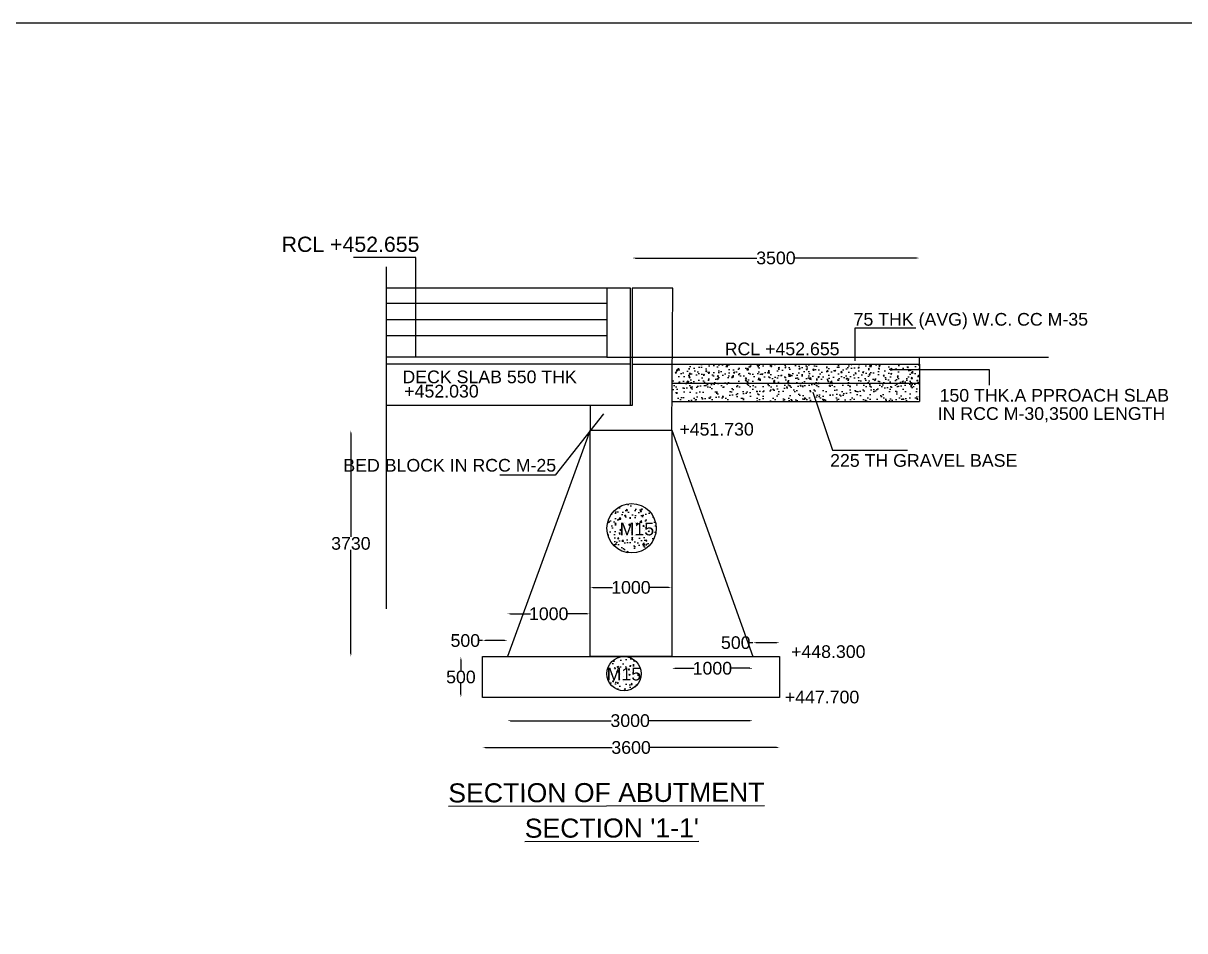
# Model space of a CAD drawing. Header units: inches. Extents: x 385488 to 411024, y -172516 to -157041.
# Drawn here: x 394039 to 403191, y -164196 to -157041 of the extents above; entities that cross this region are included whole.
import ezdxf

# ---------------------------------------------------------------- set-up
doc = ezdxf.new("R2010")
doc.units = ezdxf.units.IN
doc.header["$MEASUREMENT"] = 0
for name, color, linetype in [('DIMENSION', 7, 'Continuous'), ('DRAWING', 7, 'Continuous'), ('TEXT', 7, 'Continuous')]:
    doc.layers.add(name, color=color, linetype=linetype)
doc.styles.get("Standard").update_dxf_attribs({"font": 'arial.ttf'})
doc.dimstyles.new('ST100', dxfattribs={"dimtxt": 100, "dimasz": 25, "dimexe": 0, "dimexo": 300, "dimgap": 0.09, "dimtad": 0, "dimtih": 1, "dimtoh": 1, "dimdec": 0, "dimzin": 0, "dimdsep": 46, "dimtxsty": 'Standard', "dimcen": 0, "dimse1": 1, "dimse2": 1, "dimadec": 0, "dimazin": 0, "dimtfac": 1, "dimtdec": 0, "dimtofl": 0, "dimtmove": 0, "dimatfit": 3, "dimfxl": 2000, "dimtolj": 1, "dimtzin": 0, "dimarcsym": 0})

# ---------------------------------------------------------------- blocks, each defined once
blk = doc.blocks.new('*D50')
at = {"layer": 'Defpoints', "color": 0, "ltscale": 0.4, "transparency": 16777216}
for p in [(401101.5, -158892), (398837.5, -159129), (401101.5, -159674)]:
    blk.add_point(p, dxfattribs=at)
at = {"layer": 'DIMENSION', "color": 0, "lineweight": -2, "ltscale": 0.4, "transparency": 16777216}
for p, q in [((398862.5, -158892), (399820.3, -158892)), ((401076.5, -158892), (400118.7, -158892))]:
    blk.add_line(p, q, dxfattribs=at)
at = {"layer": 'DIMENSION', "color": 0, "ltscale": 0.4, "transparency": 16777216}
for points in [[(398862.5, -158887.8), (398862.5, -158896.2), (398837.5, -158892)], [(401076.5, -158887.8), (401076.5, -158896.2), (401101.5, -158892)]]:
    blk.add_solid(points, dxfattribs=at)
at = {"layer": 'DIMENSION', "color": 0, "ltscale": 0.4, "transparency": 16777216, "insert": (399969.5, -158892), "char_height": 100, "attachment_point": 5}
blk.add_mtext('\\A1;3500', dxfattribs=at)
blk = doc.blocks.new('*D51')
at = {"layer": 'Defpoints', "color": 0, "ltscale": 0.4, "transparency": 16777216}
for p in [(398505, -161489), (399149, -161489), (399149, -161489)]:
    blk.add_point(p, dxfattribs=at)
at = {"layer": 'DIMENSION', "color": 0, "lineweight": -2, "ltscale": 0.4, "transparency": 16777216}
for p, q in [((398530, -161489), (398682.5, -161489)), ((399124, -161489), (398971.5, -161489))]:
    blk.add_line(p, q, dxfattribs=at)
at = {"layer": 'DIMENSION', "color": 0, "ltscale": 0.4, "transparency": 16777216}
for points in [[(398530, -161484.8), (398530, -161493.2), (398505, -161489)], [(399124, -161484.8), (399124, -161493.2), (399149, -161489)]]:
    blk.add_solid(points, dxfattribs=at)
at = {"layer": 'DIMENSION', "color": 0, "ltscale": 0.4, "transparency": 16777216, "insert": (398827, -161489), "char_height": 100, "attachment_point": 5}
blk.add_mtext('\\A1;1000', dxfattribs=at)
blk = doc.blocks.new('*D52')
at = {"layer": 'Defpoints', "color": 0, "ltscale": 0.4, "transparency": 16777216}
for p in [(397853.5, -161697), (397853.5, -162034.5), (398505, -162034.5)]:
    blk.add_point(p, dxfattribs=at)
at = {"layer": 'DIMENSION', "color": 0, "lineweight": -2, "ltscale": 0.4, "transparency": 16777216}
for p, q in [((397878.5, -161697), (398034.7, -161697)), ((398480, -161697), (398323.8, -161697))]:
    blk.add_line(p, q, dxfattribs=at)
at = {"layer": 'DIMENSION', "color": 0, "ltscale": 0.4, "transparency": 16777216}
for points in [[(397878.5, -161692.8), (397878.5, -161701.2), (397853.5, -161697)], [(398480, -161692.8), (398480, -161701.2), (398505, -161697)]]:
    blk.add_solid(points, dxfattribs=at)
at = {"layer": 'DIMENSION', "color": 0, "ltscale": 0.4, "transparency": 16777216, "insert": (398179.2, -161697), "char_height": 100, "attachment_point": 5}
blk.add_mtext('\\A1;1000', dxfattribs=at)
blk = doc.blocks.new('*D53')
at = {"layer": 'Defpoints', "color": 0, "ltscale": 0.4, "transparency": 16777216}
for p in [(399149, -162034.5), (399788.5, -162034.5), (399788.5, -162126.5)]:
    blk.add_point(p, dxfattribs=at)
at = {"layer": 'DIMENSION', "color": 0, "lineweight": -2, "ltscale": 0.4, "transparency": 16777216}
for p, q in [((399174, -162126.5), (399324.2, -162126.5)), ((399763.5, -162126.5), (399613.3, -162126.5))]:
    blk.add_line(p, q, dxfattribs=at)
at = {"layer": 'DIMENSION', "color": 0, "ltscale": 0.4, "transparency": 16777216}
for points in [[(399174, -162122.3), (399174, -162130.7), (399149, -162126.5)], [(399763.5, -162122.3), (399763.5, -162130.7), (399788.5, -162126.5)]]:
    blk.add_solid(points, dxfattribs=at)
at = {"layer": 'DIMENSION', "color": 0, "ltscale": 0.4, "transparency": 16777216, "insert": (399468.8, -162126.5), "char_height": 100, "attachment_point": 5}
blk.add_mtext('\\A1;1000', dxfattribs=at)
blk = doc.blocks.new('*D54')
at = {"layer": 'Defpoints', "color": 0, "ltscale": 0.4, "transparency": 16777216}
for p in [(399788.5, -161924.7), (399788.5, -162034.5), (399999, -162034.5)]:
    blk.add_point(p, dxfattribs=at)
at = {"layer": 'DIMENSION', "color": 0, "lineweight": -2, "ltscale": 0.4, "transparency": 16777216}
for p, q in [((399788.5, -161924.7), (399763.5, -161924.7)), ((399974, -161924.7), (399813.5, -161924.7))]:
    blk.add_line(p, q, dxfattribs=at)
at = {"layer": 'DIMENSION', "color": 0, "ltscale": 0.4, "transparency": 16777216}
for points in [[(399813.5, -161920.6), (399813.5, -161928.9), (399788.5, -161924.7)], [(399974, -161920.6), (399974, -161928.9), (399999, -161924.7)]]:
    blk.add_solid(points, dxfattribs=at)
at = {"layer": 'DIMENSION', "color": 0, "ltscale": 0.4, "transparency": 16777216, "insert": (399653.1, -161924.7), "char_height": 100, "attachment_point": 5}
blk.add_mtext('\\A1;500', dxfattribs=at)
blk = doc.blocks.new('*D55')
at = {"layer": 'Defpoints', "color": 0, "ltscale": 0.4, "transparency": 16777216}
for p in [(397657.5, -162034.5), (397487.5, -162356.5), (397657.5, -162356.5)]:
    blk.add_point(p, dxfattribs=at)
at = {"layer": 'DIMENSION', "color": 0, "lineweight": -2, "ltscale": 0.4, "transparency": 16777216}
for p, q in [((397487.5, -162059.5), (397487.5, -162144.4)), ((397487.5, -162331.5), (397487.5, -162246.6))]:
    blk.add_line(p, q, dxfattribs=at)
at = {"layer": 'DIMENSION', "color": 0, "ltscale": 0.4, "transparency": 16777216}
for points in [[(397483.3, -162059.5), (397491.7, -162059.5), (397487.5, -162034.5)], [(397483.3, -162331.5), (397491.7, -162331.5), (397487.5, -162356.5)]]:
    blk.add_solid(points, dxfattribs=at)
at = {"layer": 'DIMENSION', "color": 0, "ltscale": 0.4, "transparency": 16777216, "insert": (397487.5, -162195.5), "char_height": 100, "attachment_point": 5}
blk.add_mtext('\\A1;500', dxfattribs=at)
blk = doc.blocks.new('*D48')
at = {"layer": 'Defpoints', "color": 0, "ltscale": 0.4, "transparency": 16777216}
for p in [(397853.5, -162034.5), (399788.5, -162034.5), (399788.5, -162539.5)]:
    blk.add_point(p, dxfattribs=at)
at = {"layer": 'DIMENSION', "color": 0, "lineweight": -2, "ltscale": 0.4, "transparency": 16777216}
for p, q in [((397878.5, -162539.5), (398671.8, -162539.5)), ((399763.5, -162539.5), (398970.2, -162539.5))]:
    blk.add_line(p, q, dxfattribs=at)
at = {"layer": 'DIMENSION', "color": 0, "ltscale": 0.4, "transparency": 16777216}
for points in [[(397878.5, -162535.3), (397878.5, -162543.7), (397853.5, -162539.5)], [(399763.5, -162535.3), (399763.5, -162543.7), (399788.5, -162539.5)]]:
    blk.add_solid(points, dxfattribs=at)
at = {"layer": 'DIMENSION', "color": 0, "ltscale": 0.4, "transparency": 16777216, "insert": (398821, -162539.5), "char_height": 100, "attachment_point": 5}
blk.add_mtext('\\A1;3000', dxfattribs=at)
blk = doc.blocks.new('*D56')
at = {"layer": 'Defpoints', "color": 0, "ltscale": 0.4, "transparency": 16777216}
for p in [(397657.5, -162356.5), (399999, -162356.5), (399999, -162751)]:
    blk.add_point(p, dxfattribs=at)
at = {"layer": 'DIMENSION', "color": 0, "lineweight": -2, "ltscale": 0.4, "transparency": 16777216}
for p, q in [((397682.5, -162751), (398679, -162751)), ((399974, -162751), (398977.5, -162751))]:
    blk.add_line(p, q, dxfattribs=at)
at = {"layer": 'DIMENSION', "color": 0, "ltscale": 0.4, "transparency": 16777216}
for points in [[(397682.5, -162746.8), (397682.5, -162755.2), (397657.5, -162751)], [(399974, -162746.8), (399974, -162755.2), (399999, -162751)]]:
    blk.add_solid(points, dxfattribs=at)
at = {"layer": 'DIMENSION', "color": 0, "ltscale": 0.4, "transparency": 16777216, "insert": (398828.2, -162751), "char_height": 100, "attachment_point": 5}
blk.add_mtext('\\A1;3600', dxfattribs=at)
blk = doc.blocks.new('*D57')
at = {"layer": 'Defpoints', "color": 0, "ltscale": 0.4, "transparency": 16777216}
for p in [(397657.5, -161908), (397657.5, -162027.6), (397856, -162027.6)]:
    blk.add_point(p, dxfattribs=at)
at = {"layer": 'DIMENSION', "color": 0, "lineweight": -2, "ltscale": 0.4, "transparency": 16777216}
for p, q in [((397657.5, -161908), (397632.5, -161908)), ((397831, -161908), (397682.5, -161908))]:
    blk.add_line(p, q, dxfattribs=at)
at = {"layer": 'DIMENSION', "color": 0, "ltscale": 0.4, "transparency": 16777216}
for points in [[(397682.5, -161903.8), (397682.5, -161912.2), (397657.5, -161908)], [(397831, -161903.8), (397831, -161912.2), (397856, -161908)]]:
    blk.add_solid(points, dxfattribs=at)
at = {"layer": 'DIMENSION', "color": 0, "ltscale": 0.4, "transparency": 16777216, "insert": (397522.1, -161908), "char_height": 100, "attachment_point": 5}
blk.add_mtext('\\A1;500', dxfattribs=at)
blk = doc.blocks.new('*D49')
at = {"layer": 'Defpoints', "color": 0, "ltscale": 0.4, "transparency": 16777216}
for p in [(396620.5, -160250), (398510.5, -160250), (397657.5, -162034.5)]:
    blk.add_point(p, dxfattribs=at)
at = {"layer": 'DIMENSION', "color": 0, "lineweight": -2, "ltscale": 0.4, "transparency": 16777216}
for p, q in [((396620.5, -160275), (396620.5, -161091.1)), ((396620.5, -162009.5), (396620.5, -161193.4))]:
    blk.add_line(p, q, dxfattribs=at)
at = {"layer": 'DIMENSION', "color": 0, "ltscale": 0.4, "transparency": 16777216}
for points in [[(396616.3, -160275), (396624.7, -160275), (396620.5, -160250)], [(396616.3, -162009.5), (396624.7, -162009.5), (396620.5, -162034.5)]]:
    blk.add_solid(points, dxfattribs=at)
at = {"layer": 'DIMENSION', "color": 0, "ltscale": 0.4, "transparency": 16777216, "insert": (396620.5, -161142.2), "char_height": 100, "attachment_point": 5}
blk.add_mtext('\\A1;3730', dxfattribs=at)

msp = doc.modelspace()

# ---------------------------------------------------------------- hatches: boundary and pattern name
at = {"layer": 'DRAWING', "ltscale": 0.4}
h = msp.add_hatch(dxfattribs=at)
h.set_pattern_fill('AR-CONC', color=256, scale=15.420849, angle=0.1412, style=0)
h.set_pattern_definition([(50.141203, (58255, -60), (110.631124, -9.404295), [11.565637, -127.222006]), (355.141203, (58255, -60), (-21.682432, 115.94133), [9.25251, -101.777605]), (100.592603, (58264.22, -60.78), (88.948774, 106.536966), [9.82928, -108.122068]), (46.325403, (58254.92, -29.16), (164.640037, -25.118766), [17.348455, -190.83301]), (96.776803, (58268.64, -31.25), (143.762285, 150.572), [14.74392, -162.183076]), (351.325403, (58254.92, -29.16), (143.76217, 150.57211), [13.878764, -152.66641]), (21.141203, (58270.36, -36.83), (92.200868, -61.860215), [11.565637, -127.222006]), (326.141203, (58270.36, -36.83), (37.24559, 111.916425), [9.25251, -101.777605]), (71.592603, (58278.05, -41.99), (129.446497, 50.05611), [9.82928, -108.122068]), (37.641203, (58255, -60), (1.7486343, 51.3395247), [0, -100.543937, 0, -103.31969, 0, -102.163126]), (7.641203, (58255, -60), (40.417541, 60.921428), [0, -58.907644, 0, -98.23081, 0, -38.937644]), (327.641203, (58220.61, -60.085), (82.328275, -3.2752683), [0, -38.552123, 0, -120.282624, 0, -159.60579]), (317.641203, (58205.19, -60.12), (89.893943, 15.658626), [0, -50.11776, 0, -79.879999, 0, -113.343242])])
h.paths.add_polyline_path([(401101.5, -159730), (399152.2, -159730), (399151.3, -159879), (401101.5, -159879)])
h = msp.add_hatch(dxfattribs=at)
h.set_pattern_fill('AR-SAND', color=256, scale=40, style=0)
h.set_pattern_definition([(37.5, (58255, -60), (-2.519734, 77.072951), [0, -60.8, 0, -68, 0, -65]), (7.5, (58255, -60), (70.791068, 112.885843), [0, -32.8, 0, -54.8, 0, -21]), (327.5, (58205.8, -60), (124.565674, 0.226362), [0, -20, 0, -72, 0, -94]), (317.5, (58205.8, -60), (120.245064, 35.107023), [0, -10, 0, -47.2, 0, -54])])
h.paths.add_polyline_path([(401101.5, -159879), (399151.3, -159879), (399150.4, -160024), (401101.5, -160024)])
h = msp.add_hatch(dxfattribs=at)
h.set_pattern_fill('AR-CONC', color=256, scale=15.420849, angle=0.1412, style=0)
h.set_pattern_definition([(50.141203, (54994.79, 5489.33), (110.631124, -9.404295), [11.565637, -127.222006]), (355.141203, (54994.79, 5489.33), (-21.682432, 115.94133), [9.25251, -101.777605]), (100.592603, (55004.01, 5488.54), (88.948774, 106.536966), [9.82928, -108.122068]), (46.325403, (54994.71, 5520.17), (164.640037, -25.118766), [17.348455, -190.83301]), (96.776803, (55008.43, 5518.07), (143.762285, 150.572), [14.74392, -162.183076]), (351.325403, (54994.71, 5520.17), (143.76217, 150.57211), [13.878764, -152.66641]), (21.141203, (55010.15, 5512.495), (92.200868, -61.860215), [11.565637, -127.222006]), (326.141203, (55010.15, 5512.5), (37.24559, 111.916425), [9.25251, -101.777605]), (71.592603, (55017.84, 5507.34), (129.446497, 50.05611), [9.82928, -108.122068]), (37.641203, (54994.788, 5489.326), (1.7486343, 51.3395247), [0, -100.543937, 0, -103.31969, 0, -102.163126]), (7.641203, (54994.79, 5489.326), (40.417541, 60.921428), [0, -58.907644, 0, -98.23081, 0, -38.937644]), (327.641203, (54960.4, 5489.24), (82.328275, -3.2752683), [0, -38.552123, 0, -120.282624, 0, -159.60579]), (317.641203, (54944.98, 5489.2), (89.893943, 15.658626), [0, -50.11776, 0, -79.879999, 0, -113.343242])])
h.paths.add_polyline_path([(398637.7, -161022.8, 1), (399026.7, -161022.8, 1)])
h.paths.add_polyline_path([(398637.7, -162169.5, 1), (398908.3, -162169.5, 1)])
h.paths.add_polyline_path([(398713.3, -160953.6), (399019.1, -160953.6), (399019.1, -161105.7), (398713.3, -161105.7)], flags=24)
h.paths.add_polyline_path([(398610.8, -162097.2), (398916.6, -162097.2), (398916.6, -162249.3), (398610.8, -162249.3)], flags=9)

# ---------------------------------------------------------------- linework, layer by layer
for points in [[(410068.6, -157040.9), (385488, -157040.9), (385488, -172462.5), (410068.6, -172462.5)], [(399149, -162034.5), (398505, -162034.5), (398505, -160250), (399149, -160250)], [(397657.5, -162034.5), (399999, -162034.5), (399999, -162356.5), (397657.5, -162356.5)]]:
    msp.add_lwpolyline(points, close=True, dxfattribs=at)
for points in [[(396898, -158960.5), (396898, -161657)], [(398638, -159129), (396898, -159129)], [(399149, -160250), (399156, -159129), (398837.5, -159129), (398837.5, -160054), (398505, -160054), (398505, -160250)], [(398825, -160054), (398825, -159129), (398638, -159129), (398638, -159674), (402117.5, -159674)], [(398638, -159250.5), (396898, -159250.5)], [(398638, -159378), (396898, -159378)], [(398638, -159505.5), (396898, -159505.5)], [(398638, -159674), (396898.5, -159674)], [(398837.5, -159730), (401101.5, -159730), (401101.5, -159674)], [(398825, -159730), (396895.5, -159730)], [(401101.5, -159730), (401101.5, -160024)], [(399151.3, -159879), (401101.5, -159879)], [(398505, -160054), (396897.5, -160054)], [(399151.3, -160024), (401101.5, -160024)], [(398505, -160250), (397853.5, -162034.5)], [(399149, -160250), (399788.5, -162034.5)]]:
    msp.add_lwpolyline(points, dxfattribs=at)
for centre, radius in [((398832.2, -161022.8), 194.5), ((398773, -162169.5), 135.3)]:
    msp.add_circle(centre, radius, dxfattribs=at)

# ---------------------------------------------------------------- texts
at = {"layer": 'DRAWING', "color": 7}
for s, p in [('75 THK (AVG) W.C. CC M-35', (400581.4, -159425.6)), (' RCL +452.655', (399527.4, -159658.1)), ('DECK SLAB 550 THK ', (397026.9, -159879.1)), ('+452.030', (397041.3, -159991.7)), ('150 THK.A PPROACH SLAB', (401258.9, -160024.6)), ('IN RCC M-30,3500 LENGTH', (401244.2, -160168.4)), ('+451.730', (399208.8, -160291.5)), ('BED BLOCK IN RCC M-25', (396561.3, -160576.2)), ('225 TH GRAVEL BASE', (400396.4, -160538)), ('+448.300', (400088.8, -162045)), ('+447.700', (400039.8, -162403))]:
    msp.add_text(s, height=100, rotation=0.01749, dxfattribs=at).set_placement(p)
at = {"layer": 'DRAWING', "char_height": 100, "width": 268.588, "attachment_point": 1}
for insert in [(398738.3, -160978.6), (398635.8, -162122.2)]:
    msp.add_mtext('M15', dxfattribs=dict(at, insert=insert))
at = {"layer": 'TEXT'}
msp.add_text('RCL +452.655', height=120, dxfattribs=at).set_placement((396075.1, -158843.6))
for s, p in [('%%USECTION OF ABUTMENT', (397388.5, -163184)), ("%%USECTION '1-1'", (397990.6, -163462.2))]:
    msp.add_text(s, height=150, rotation=0.1412, dxfattribs=at).set_placement(p)

# ---------------------------------------------------------------- dimensions: what is measured, and where the dimension line sits
at = {"layer": 'DIMENSION', "ltscale": 0.4}
for base, p1, p2, text, picture, middle in [((401101.5, -158892), (398837.5, -159129), (401101.5, -159674), '3500', '*D50', (399969.5, -158892)), ((399149, -161489), (398505, -161489), (399149, -161489), '1000', '*D51', (398827, -161489)), ((397853.5, -161697), (398505, -162034.5), (397853.5, -162034.5), '1000', '*D52', (398179.2, -161697)), ((397657.5, -161908), (397856, -162027.6), (397657.5, -162027.6), '500', '*D57', (397522.1, -161908)), ((399788.5, -161924.7), (399999, -162034.5), (399788.5, -162034.5), '500', '*D54', (399653.1, -161924.7)), ((399788.5, -162539.5), (397853.5, -162034.5), (399788.5, -162034.5), '3000', '*D48', (398821, -162539.5)), ((399788.5, -162126.5), (399149, -162034.5), (399788.5, -162034.5), '1000', '*D53', (399468.8, -162126.5)), ((399999, -162751), (397657.5, -162356.5), (399999, -162356.5), '3600', '*D56', (398828.2, -162751))]:
    dim = msp.add_linear_dim(base=base, p1=p1, p2=p2, text=text, dimstyle='ST100', dxfattribs=at)
    dim.commit()
    dim.dimension.update_dxf_attribs({"geometry": picture, "text_midpoint": middle})
for base, p2, text, picture, middle in [((396620.5, -160250), (398510.5, -160250), '3730', '*D49', (396620.5, -161142.2)), ((397487.5, -162356.5), (397657.5, -162356.5), '500', '*D55', (397487.5, -162195.5))]:
    dim = msp.add_linear_dim(base=base, p1=(397657.5, -162034.5), p2=p2, angle=90, text=text, dimstyle='ST100', dxfattribs=at)
    dim.commit()
    dim.dimension.update_dxf_attribs({"geometry": picture, "text_midpoint": middle})

# ---------------------------------------------------------------- leaders
at = {"layer": 'Defpoints', "ltscale": 0.4}
msp.add_leader([(397132.5, -159674), (397132.5, -158888), (396642, -158888)], dimstyle='ST100', override={"dimgap": 0.09, "dimtad": 0}, dxfattribs=at)
at = {"layer": 'TEXT', "ltscale": 0.4}
for points in [[(400593, -159702.5), (400593, -159441.5), (401071.5, -159441.5)], [(400871, -159771), (401650, -159771), (401650, -159895)], [(400260, -159948.5), (400416, -160408), (401005, -160408)], [(398612, -160121), (398231, -160605), (397795, -160605)]]:
    msp.add_leader(points, dimstyle='ST100', override={"dimgap": 0.09, "dimtad": 0}, dxfattribs=at)

doc.saveas('drawing.dxf')
